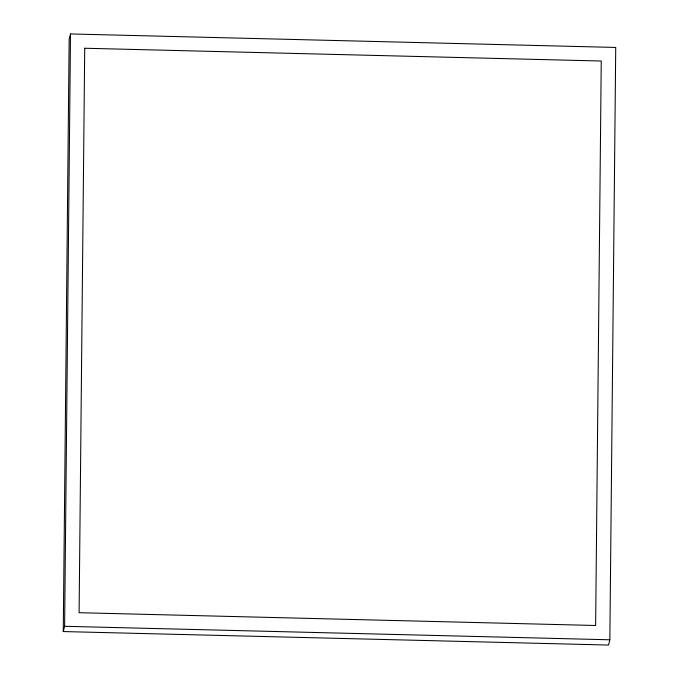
<?xml version="1.0" encoding="UTF-8"?>
<svg xmlns="http://www.w3.org/2000/svg" width="679" height="679" viewBox="0 0 679 679"><rect width="100%" height="100%" fill="white"/><g stroke="black" fill="none" stroke-linecap="round" stroke-linejoin="round"><path stroke-width="1.02" d="M63.266 631.555L69.156 39.212L70.506 33.95L615.734 47.445L609.844 639.788L608.494 645.05L63.266 631.555L64.615 626.293L70.506 33.95M64.615 626.293L609.844 639.788M84.714 48.243L79.103 612.704L595.636 625.495L601.246 61.025L84.714 48.243"/></g></svg>
